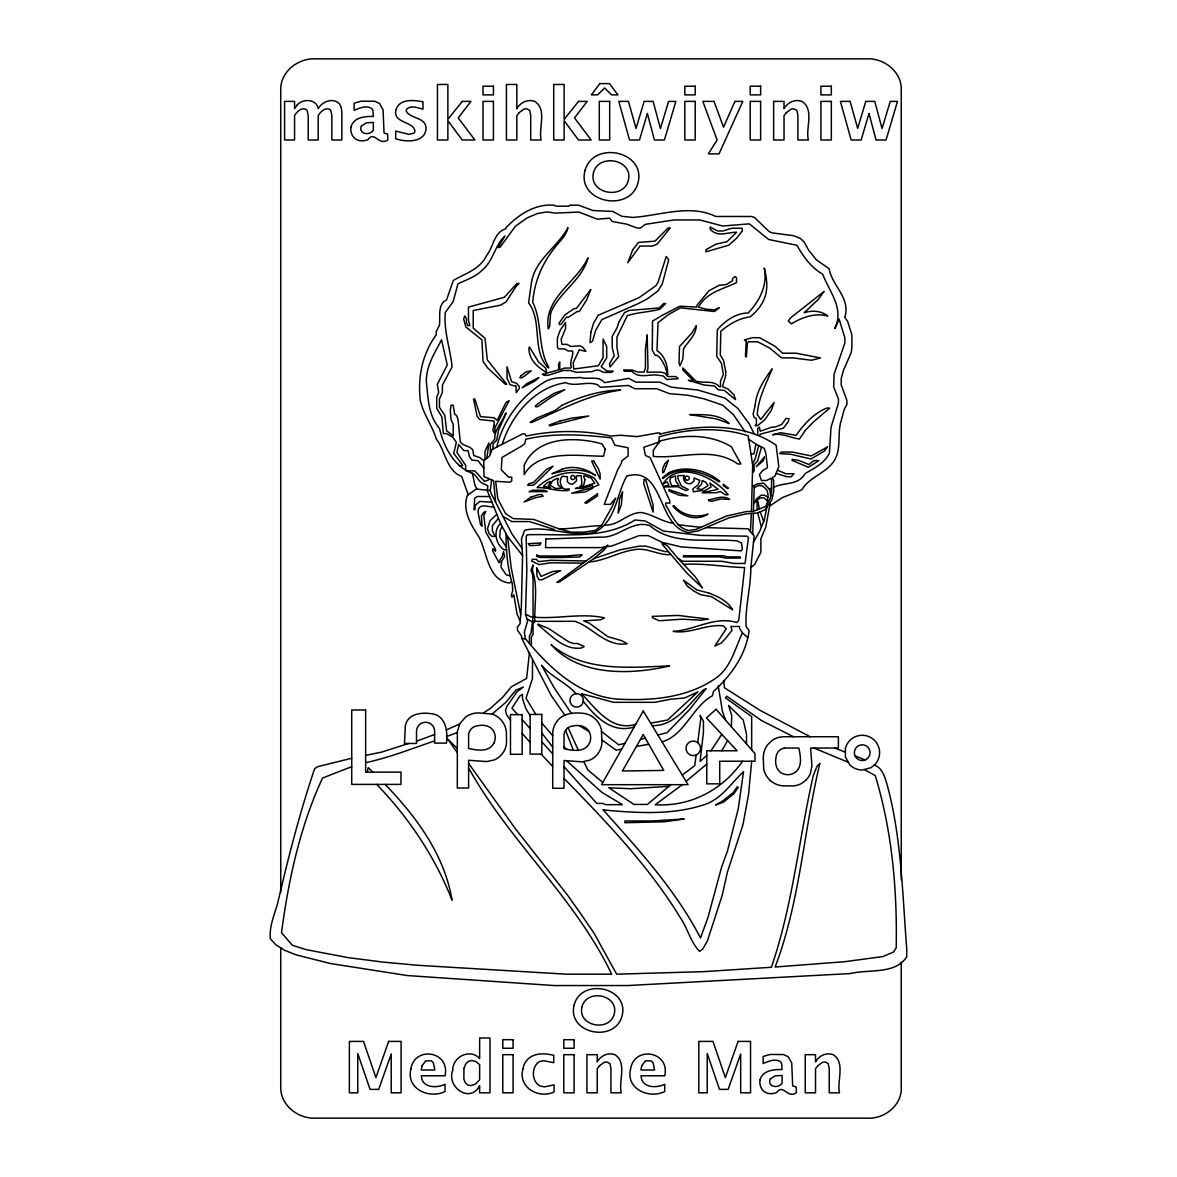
<?xml version="1.0" encoding="UTF-8"?>
<svg xmlns="http://www.w3.org/2000/svg" width="1177" height="1177" viewBox="0 0 1177 1177"><rect width="100%" height="100%" fill="white"/><g stroke="black" fill="none" stroke-linecap="round" stroke-linejoin="round"><path stroke-width="1.5" d="M763.299 758.194L763.696 769.14A21.613 21.613 0 0 0 768.507 778.688L770.391 780.601M753.471 511.289L754.28 485.63L756.576 484.1L763.711 483.114L769.905 489.941L770.685 496.105M752.721 534.255L753.398 513.54M495.62 502.241L493.56 480.672L483.968 476.611L483.747 460.59L489.47 456.132L492.163 449.393L522.676 433.886L524.751 433.886L526.207 436.064C553.808 430.149 582.968 429.943 610.554 436.02L620.588 435.255L637.081 436.608L657.472 432.989L659.841 432.989L659.65 434.21C697.505 424.485 742.731 422.205 776.114 445.127L778.806 466.666L774.878 476.244L772.127 477.656L773.672 480.348L773.672 491.751L771.832 499.842L765.035 509.788L757.355 512.951L746.012 513.863L728.857 517.909L698.093 530.959L688.898 532.534C657.178 528.105 664.534 465.062 626.782 476.082C616.351 494.369 616.101 521.058 595.253 531.975C571.522 538.301 548.217 524.942 524.677 530.238L521.44 538.963L522.573 555.515L521.337 607.347L520.028 623.781L517.453 627.032L517.453 630.136L521.558 636.021L521.558 638.096L551.307 695.71L564.798 715.16M750.44 531.518L751.338 513.849M751.456 511.509L752.677 465.092L748.175 435.814C719.338 426.515 688.104 428.678 659.252 436.785L658.767 442.846M770.376 501.976L765.786 527.09L760.872 538.831L760.872 552.307L754.722 564.254L750.808 567.667C750.926 587.323 745.07 606.685 746.056 626.458L749.116 630.651C745.85 655.148 731.197 675.333 713.439 691.458L712.438 695.725C692.635 706.391 684.705 735.301 662.033 741.863M506.11 533.902C505.889 550.498 507.567 567.873 512.275 583.645L512.745 590.486L511.362 595.209L511.892 597.21L513.76 594.723L517.071 614.129L520.028 620.75M529.444 652.661L526.634 678.423L511.215 686.927L502.844 697.167L490.515 708.274L483.585 712.85M488.587 478.362L488.426 480.025L484.556 481.452L474.772 470.888L466.475 470.888M750.808 567.667L754.148 535.947L748.16 528.782L705.95 527.62M767.272 503.491L768.037 494.678L767.169 490.618L765.212 488.205L761.96 485.63L757.826 485.63L754.236 487.734M522.088 548.394L511.98 533.946L491.53 494.325L490.265 490.515L491.633 479.686M696.137 754.943L694.754 765.668L682.248 775.069M697.711 742.672L700.83 718.367L700.065 715.351L703.434 721.104L703.434 732.506L700.065 761.357L706.774 755.516M766.86 507.125L764.344 519.793L759.68 531.342L753.486 542.126M748.175 438.918L755.899 444.17L753.986 453.689L750.808 454.234M731.329 726.665L731.77 715.601L728.548 705.391L743.246 720.015L746.512 734.168L746.512 743.967M758.768 445.597L754.987 459.31L752.456 463.841M761.504 446.98L757.605 460.987L754.074 464.783L754.074 471.006L752.677 472.536M496.782 447.054C502.859 420.822 520.131 397.473 542.818 383.099C554.323 374.977 567.417 378.935 579.981 377.434C587.661 379.936 598.961 375.183 604.551 382.672L628.606 378.361L635.963 382.172L659.826 382.172L671.214 387.159L698.005 390.058L724.826 398.017L737.802 408.36L749.455 424.25L754.06 433.533M502.196 444.303C511.421 415.393 534.329 387.351 565.696 382.702C575.656 386.968 586.896 380.995 597.342 384.614L600.491 387.307L628.341 385.453L635.021 388.734L656.795 388.734L669.36 393.618L687.898 395.237L704.081 398.826L722.722 405.212L733.565 414.863L745.203 431.871M759.798 435.328L760.298 434.122L783.367 428.178L788.31 421.513L789.076 418.497L785.971 418.497L781.763 424.411L776.055 426.751L770.92 427.428L760.165 431.238L759.474 427.148L757.738 428.281L757.738 434.504M683.675 564.401C704.258 563.047 724.296 567.034 744.658 567.579L738.803 620.132L736.831 622.545C715.042 615.645 694.754 630.225 673.2 631.387C690.237 634.256 706.097 623.913 723.311 625.826L726.238 628.768L714.836 646.099L721.383 642.951L725.62 638.39L732.05 630.254L730.888 626.473L739.597 626.473L739.597 628.547L742.481 632.858C735.257 647.997 731.447 665.549 717.882 676.672C688.928 698.108 651.602 701.021 616.777 699.079C578.393 695.475 549.394 667.83 525.898 639.288L521.558 638.096M727.607 740.598L721.751 750.779M721.781 734.345L711.04 750.779M502.196 526.531L500.254 530.194L499.754 537.05L506.404 547.04M601.476 525.575L612.187 506.64L615.762 498.018L610.451 504.374L604.228 504.374L617.851 469.446L621.485 463.164L621.485 461.104L628.062 456.029L628.062 447.731L614.88 445.215L611.452 437.888C583.012 434.666 553.72 432.68 525.648 439.286L524.942 443.376L521.749 446.024L502.005 457.426L501.284 469.829L508.611 477.156L511.73 477.156L511.73 480.819L510.141 482.173L495.664 481.334L497.797 498.783L505.492 513.481L513.172 518.616L533.858 519.44L559.104 528.914L571.125 532.136L583.983 532.136L595.268 530.415L601.476 525.575C587.249 526.016 573.331 528.767 559.104 528.914M459.059 465.577L462.458 465.739L462.458 464.93L453.719 453.366L456.382 442.287L452.762 437.226L446.495 433.563L443.346 433.563L441.919 417.055L436.726 408.228L436.726 397.193L438.683 392.397L437.329 384.32L447.275 364.988L441.537 339.785C434.666 353.277 425.603 366.562 426.412 382.569C428.222 398.532 428.266 415.496 439.492 428.472C443.67 446.495 453.925 466.769 472.418 473.301C477.479 475.714 478.45 482.761 484.483 484.13L487.822 485.836L487.322 490.735L500.549 523.412C492.78 530.768 495.679 543.877 503.8 549.718L506.581 549.718M556.78 721.56C563.165 712.644 575.229 712.144 585.101 713.586A21.613 21.613 0 0 1 594.665 718.397L596.562 720.295A20.892 20.892 0 0 1 601.373 729.696L601.933 742.672A19.921 19.921 0 0 1 595.827 756.075A20.509 20.509 0 0 1 589.5 760.239L582.056 761.843L564.018 760.504L564.018 788.281L552.719 788.281L552.719 734.801A20.289 20.289 0 0 1 556.78 721.56M742.569 761.225C722.384 790.002 690.619 806.878 655.177 804.744L682.322 784.676M498.489 518.307L492.427 525.604L492.427 530.783L495.046 536.403L491.942 536.403L488.985 533.49L487.484 528.517L490.088 520.72L496.856 514.275M686.059 781.337L706.774 764.094M511.171 581.894L509.42 583.012C487.705 580.673 487.175 551.939 478.759 536.668C470.903 524.707 461.928 510.171 467.416 495.326L476.185 489.073L490.265 490.515M670.861 784.676L647.438 804.435L633.962 804.435L608.789 787.766L630.519 788.737L668.889 786.339M593.767 558.648L604.125 550.012L607.862 545.054L556.868 582.438L559.487 581.982L593.767 558.648L620.235 549.777L639.597 546.099L645.82 546.099L664.725 551.572L668.433 551.572M770.185 505.639L782.499 497.533L801.714 489.956C808.996 477.376 824.812 473.698 833.316 462.075C841.511 450.57 837.494 436.52 840.393 423.617L844.365 409.096L846.925 404.579L846.925 400.445L841.202 384.864L841.202 378.641L843.335 370.623L851.236 352.585L851.927 347.436L851.927 334.989L847.572 321.203L844.571 316.966L845.189 316.142C850.103 297.398 832.139 285.79 829.094 268.709L816.382 259.852L808.628 250.112L804.097 241.947L800.316 238.416L793.578 235.724L772.068 232.855L769.214 231.634L754.486 217.48L751.544 216.48L715.748 216.48C689.781 203.768 659.664 215.729 632.711 217.436L621.897 216.333L612.761 211.404L593.105 210.551L578.51 205.151L570.227 205.151L568.432 206.196L555.985 206.196L554.132 205.254C535.241 203.444 518.571 214.67 505.992 227.632L505.992 228.662C493.531 232.56 493.693 246.787 486.557 255.586C479.878 269.518 465.356 273.344 453.351 280.42L446.554 299.9C437.211 304.034 440.522 317.187 439.433 325.235L436.196 331.737L436.196 334.842C422.278 353.939 417.482 377.508 420.38 400.827C423.573 414.554 432.312 425.677 436.211 438.903C445.303 450.408 446.48 470.991 461.664 476.42L468.196 494.649M492.177 714.056L505.904 702.301L515.732 690.252L523.382 687.015L516.762 692.032L506.787 706.568L505.448 710.481L506.478 714.498L510.48 720.177M457.338 732.506L446.451 736.625M658.429 442.214L643.804 447.289L645.393 455.44L650.101 457.603L669.86 501.005L669.86 503.079L665.741 503.079L665.741 505.154C672.023 514.599 676.245 528.282 688.986 530.503L696.151 529.37L726.459 516.026L746.689 511.509L752.912 511.509L765.447 506.566L770.229 498.548L771.568 491.412L771.568 479.995L770.729 478.362L766.565 480.496L761.387 480.496L759.43 474.581L762.961 470.256L767.478 467.71L765.844 453.292L764.241 448.363L755.899 444.17M459.707 723.943L446.348 729.917M752.677 485.63L754.28 485.63M434.622 734.492L416.526 741.201M769.199 488.955L771.568 488.058M773.672 487.263C784.853 481.893 797.8 485.866 805.406 473.375C814.469 468.078 824.915 463.047 829.417 452.91L831.05 427.207L838.318 403.505L838.539 399.356L833.669 386.792L834.052 374.36L844.851 343.081L844.851 337.887L839.127 319.07L834.876 328.457C844.424 308.109 829.476 292.087 822.694 274.197C811.159 267.591 803.435 256.821 796.961 245.302L768.655 239.49L749.352 223.851L722.693 226.013L699.8 219.952L674.083 219.952L645.408 224.321L640.406 228.029L637.169 228.029L626.458 224.101L612.202 221.482L609.715 218.157L597.313 219.187L578.966 212.066L555.147 213.111L546.937 211.904L537.727 213.434L527.193 217.833L515.394 226.249L500.107 247.185L498.077 247.597L504.918 236.018C494.708 245.36 493.413 261.044 482.187 270.121C475.567 276.948 466.313 279.788 457.956 283.775L453.13 301.68L445.259 312.508C443.641 331.017 450.261 348.745 452.13 366.797L442.405 385.114L442.405 392.368L439.448 399.003L439.448 407.301L444.832 415.363L446.613 430.826L453.204 435.784L453.204 424.382L451.056 419.659L450.32 410.332L451.056 405.197L453.13 405.197L454.719 414.275L456.485 415.363L458 419.218L460.281 441.89C463.355 446.583 470.138 445.421 472.889 450.379L473.698 455.499L479.598 457.485L483.747 460.59M434.622 740.922C411.656 748.66 389.366 757.62 365.635 762.667M351.717 766.698L322.542 778.026C300.032 826.46 288.483 879.955 281.509 932.714L292.323 945.263L306.152 949.648L347.921 957.607L383.923 962.183L417.997 965.302L566.019 974.173L611.643 974.173C575.774 898.993 511.318 843.188 470.403 771.067L468.608 768.537M408.654 743.481L381.186 752.221L365.635 755.384M625.002 743.246L618.719 744.82L601.668 731.638M640.509 739.362L645.305 738.156M657.869 735.007L667.006 732.727L689.428 709.687L706.156 688.633L703.331 689.957C688.751 704.229 674.848 726.43 652.146 725.606M351.717 758.223L317.51 766.742L314.627 768.684C299.664 812.998 288.012 858.533 277.389 904.407C273.961 915.529 269.283 926.785 270.283 938.672L275.845 944.837L284.643 950.31L296.221 954.885L330.399 963.522L407.242 975.542L554.161 985.546L627.782 985.546L850.412 973.556C868.317 969.039 895.771 974.733 906.717 956.71L906.717 948.412C902.362 893.902 901.597 838.142 887.208 785.03C884.972 777.408 882.618 768.243 874.452 764.991M621.647 749.16L616.159 750.146L601.888 739.921M636.433 746.483L648.792 744.247M604.89 525.089C618.749 525.825 628.032 512.127 641.671 512.554C652.749 514.599 661.871 521.543 673.053 523.309M635.668 724.385C611.172 731.535 596.209 708.878 581.482 693.68L613.629 702.316L655.103 702.316L670.331 699.256L684.749 697.932L697.917 691.841L667.536 720.059L650.646 723.134M634.182 727.033C611.996 733.698 595.709 717.352 583.277 701.183M491.883 502.182L479.73 501.461L475.037 505.536L475.037 509.685L474.007 509.685L474.699 498.327L477.215 496.503L489.661 496.503M602.815 782.425L587.912 770.052L583.851 761.681M493.987 507.184L483.762 505.801L480.702 506.36L478.598 508.641L477.965 511.686L480.569 524.854L482.07 526.281L481.452 515.644L483.865 512.289L485.807 511.554L483.806 515.673L485.807 532.136L495.546 549.203L495.546 551.263L492.869 548.629L492.619 550.689L498.93 562.503L499.887 562.503L499.887 560.017L502.255 556.618L503.535 551.586L504.639 556.618L501.785 560.943L500.961 567.108L506.228 574.803L510.259 575.788M671.008 554.588C658.532 555.632 647.409 547.379 634.859 549.6C619.102 551.733 604.713 560.899 589.03 561.988M784.471 748.042L798.815 748.042C800.713 756.502 802.92 768.507 793.504 773.348A12.476 12.476 0 0 1 783.808 774.039C776.526 771.832 774.628 763.785 776.055 757.105A10.049 10.049 0 0 1 784.471 747.998M700.845 527.311L678.099 524.795M776.217 473.434L787.075 476.803L791.224 476.803L794.019 473.728L785.795 473.728L777.673 470.226M585.955 560.988L550.924 560.311L538.551 561.591L536.403 559.34L532.269 559.34L531.651 560.988L539.037 564.651L550.292 562.797L582.674 563.165M844.924 751.971L834.831 748.042M855.091 755.825L864.963 759.959M847.675 762.019L813.954 748.042M554.485 529.562L529.547 521.573L511.877 521.573L502.947 516.438M864.609 769.729L875.247 775.599C892.166 831.227 897.257 889.827 896.212 947.794L893.372 952.134L882.868 956.563L844.836 961.683L775.143 967.023C800.051 901.567 803.7 830.888 819.883 763.387L816.956 766.33L813.189 775.996C798.8 839.613 792.695 905.393 771.376 967.273L703.522 971.658L616.66 974.173L594.105 933.346L581.261 914.485L567.446 895.05L515.585 828.991L468.608 763.417M810.129 736.743L760.313 710.481L724.399 687.765L723.811 680.527M678.202 558.589L695.239 576.73L702.551 588.059L686.794 573.008L662.504 544.671L662.077 542.862L667.506 545.907L678.202 558.589L682.645 561.267L721.766 561.267L734.007 563.445L745.07 563.445L748.454 537.815L747.16 536.197L700.521 535.403L663.445 531.062L645.32 520.999L635.05 519.984C603.301 540.169 563.033 533.578 527.384 534.755L526.193 536.462L526.81 570.654L525.501 614.188L531.107 616.88C555.529 619.749 580.423 612.584 604.419 617.793L600.77 619.764L583.645 620.882L589.383 623.266L607.847 636.669L621.794 640.685L627.223 643.731C605.875 647.129 593.252 627.635 575.067 621.309L531.342 621.368L526.884 618.778M793.519 736.743L761.534 720.574L726.709 696.181L725.503 697.873L751.662 716.572L751.662 749.823M768.007 497.268L764.359 495.179L761.239 495.179L756.399 498.989L754.575 502.711L760.033 497.93L764.182 497.93L767.551 501.093M579.393 725.665L588.927 731.52M566.843 760.916L601.933 792.401L622.398 804.671L605.802 804.671L602.948 803.42L596.754 803.42L564.018 766.654M742.481 632.858L747.895 637.802M483.747 468.078L478.068 460.766L471.889 460.06L469.491 456.661L468.063 450.614L463.915 450.614L458.574 444.376L456.956 452.512L465.695 465.371L465.695 470.565M564.018 746.836L566.402 749.175M457.309 748.484L447.584 738.935L457.309 752.618M372.756 772.127L368.239 767.625L367.239 772.127M385.07 784.397C416.217 816.411 444.641 855.076 452.042 900.199C435.122 857.047 408.86 817.691 376.699 784.397M576.097 693.753C566.137 682.483 551.322 677.025 541.567 665.196L554.176 687.854L571.36 713.321M530.121 742.452L522.147 733.403M541.111 754.104L552.719 766.418M564.018 778.409C606.258 821.693 648.365 865.492 680.115 917.354C687.677 928.167 690.281 941.791 699.609 951.399L702.875 948.839L707.48 940.717L722.192 895.344L727.415 872.069L742.952 824.783L748.587 794.195L751.662 761.225M552.719 735.699L541.788 723.016M517.674 714.63L511.921 708.171L519.866 696.019L522.47 694.312L522.47 698.461L525.736 708.304L530.121 715.675M522.147 719.633L530.121 728.607M541.788 741.701L552.719 753.971M522.573 555.515L507.537 536.565L500.549 523.412M520.646 614.409L511.142 567.461L507.537 536.565M541.788 732.991L552.719 747.101M535.873 714.439L526.031 698.299L532.475 678.585L532.475 659.929M477.053 489.073L474.993 485.483L472.418 473.301M568.138 727.783L578.363 750.382M573.243 750.029L565.607 730.343M763.667 521.47L760.254 511.76M759.371 508.964L758.12 502.02L757.061 501.034L757.149 509.832M761.401 527.09L757.679 512.819M525.501 614.188L527.605 621.132L524.339 632.049L525.325 638.92M718.235 686.014L722.487 711.57L725.547 720.089M492.898 449.025L493.104 443.906L496.723 440.183L498.562 429.988L506.316 413.068L505.389 413.539C502.461 422.425 494.193 429.237 494.84 438.977L490.368 444.553L490.368 453.881M901.244 879.631L901.244 89.879C901.876 71.826 884.03 57.953 866.816 58.85L315.171 58.85C297.987 58.07 280.244 71.871 280.729 89.879L280.729 892.446M901.244 962.242L901.244 1087.121C902.303 1105.321 884.118 1119.415 866.816 1118.15L315.171 1118.15C298.002 1118.871 280.303 1105.115 280.729 1087.121L280.729 947.544M531.401 645.32L531.401 637.022L533.063 634.388L533.063 624.031L534.741 621.368C534.373 604.581 538.066 586.426 532.416 570.595L533.049 564.945L530.959 570.595L532.372 573.361L533.063 579.555L533.063 616.88L531.004 633.226L529.459 635.933L529.459 643.186M486.851 458.177L488.941 442.89L484.968 451.35L484.968 459.633M763.314 758.194A21.23 21.23 0 0 1 767.625 744.806L771.656 740.804A20.289 20.289 0 0 1 784.912 736.743L838.392 736.743L838.392 748.042L810.615 748.042L811.939 766.08L810.35 773.524A20.509 20.509 0 0 1 806.186 779.865M770.405 780.586A20.848 20.848 0 0 0 782.44 785.809L792.783 785.956A19.921 19.921 0 0 0 806.186 779.851M725.694 371.549L725.665 375.698L722.413 386.63L728.122 389.087L733.977 394.839L735.537 399.606L724.311 390.411L718.117 389.719L714.513 385.997L704.184 385.026L688.31 380.303L693.474 380.789L682.851 369.99L682.851 367.989L695.99 381.157C703.772 383.643 713.453 379.715 719.456 386.792L720.486 386.792L720.486 381.157L723.34 374.477L721.398 363.237L716.719 356.381L717.337 329.722C724.9 320.938 736.14 312.935 748.101 313.023C759.709 300.812 767.801 285.378 764.241 268.032C769.449 287.762 767.507 302.71 750.102 316.922C739.259 318.055 729.063 324.293 720.81 331.193L720.28 355.042L723.531 360.339L725.694 371.549M457.353 731.726L457.309 788.031L468.608 788.031L468.608 760.254L486.645 761.578L494.09 759.989A20.509 20.509 0 0 0 500.416 755.825A19.921 19.921 0 0 0 506.537 742.422L506.375 732.079A20.848 20.848 0 0 0 501.152 720.03L499.254 718.147A21.554 21.554 0 0 0 492.295 714.086L478.759 712.938A21.23 21.23 0 0 0 465.371 717.264L459.824 723.678L457.353 731.726M545.848 539.022L545.569 547.614L600.55 547.614L611.834 545.981L638.964 535.638L648.292 535.638L662.254 542.376L681.395 546.952L741.289 550.88L742.334 549.1L741.481 542.994L736.934 540.876C708.201 538.036 673.671 546.054 650.028 525.781C632.27 519.278 618.381 538.419 600.77 537.095L545.848 539.022M669.169 489.779L669.125 491.044L679.673 495.385L687.868 495.855L669.169 489.779M652.485 330.428L652.235 350.128L655.295 355.38L657.369 355.38C663.225 360.383 665.917 367.886 667.609 375.11C668.05 366.032 664.902 355.778 656.987 350.54L658.017 322.601L668.727 314.421L680.497 307.844L714.498 311.508L719.353 307.609L714.674 309.845L706.406 309.242L698.388 307.123C707.465 291.572 722.443 289.689 736.537 282.568L736.537 277.669L734.786 276.551L732.521 278.684L732.521 280.759L726.341 284.554L719.118 285.349L709.025 290.66L697.137 305.049L696.622 307.065L679.806 306.226L662.327 315.304L652.485 321.1L652.485 330.428M746.233 340.83L745.424 356.366L746.38 356.984L747.351 343.552L748.44 341.771L757.62 341.771L769.581 347.98L781.572 357.882L792.989 357.882L811.497 360.265L820.546 357.955L796.152 353.218L782.676 353.218L774.981 346.259L759.606 337.696L752.353 337.696L744.364 339.932L746.233 340.83M684.028 475.552C681.998 480.29 686.309 484.895 691.12 483.497L693.989 481.128L693.989 478.024L699.756 480.363L697.99 485.159L692.929 488.764L693.327 491.824L701.948 490.5L703.89 491.236L711.04 487.028L709.878 483.1L718.132 489.294L702.08 492.795L716.528 492.722L720.236 491.456L725.503 494.767L728.136 494.767C714.851 477.009 677.378 459.442 662.901 484.262L667.241 481.761L668.933 485.542L664.814 485.983L664.417 486.94L677.893 486.734L686.044 490.647L688.339 489.441L681.351 486.042L677.967 478.495L677.967 475.552L684.028 475.552M452.718 1070.246C446.201 1087.077 470.27 1104.085 479.642 1085.635L479.642 1092.83L489.97 1092.83L489.97 1037.967L479.642 1037.967L479.642 1058.535C470.167 1048.03 452.557 1056.725 452.718 1070.246M710.334 227.235L710.202 229.162C717.573 237.739 727.474 232.104 736.596 232.252L726.989 241.712L715.851 244.183L705.891 249.73L705.891 251.804L728.725 245.213L736.508 238.357L742.216 230.972L742.216 228.25L731.844 228.25L722.913 230.972L717.735 230.972L710.334 227.235M536.712 555.132L536.609 556.5L540.64 557.501L560.34 557.501L580.026 556.956L582.144 554.676L565.607 556.03L539.684 556.03L536.712 555.132M410.832 1069.26C406.05 1088.916 429.237 1099.347 445.009 1091.535L445.009 1084.311C436.564 1088.387 421.734 1088.034 421.351 1075.793L445.009 1075.793C450.57 1051.061 414.26 1045.411 410.832 1069.26M515.967 386.188L516.217 392.662L519.248 388.469L519.248 386.394L516.512 383.275L511.583 381.672L507.037 366.797L507.037 378.2L510.082 384.791L515.967 386.188M536.653 567.844L536.992 576.068L538.978 579.717L542.082 579.717L560.693 570.565L552.454 571.551L541.037 576.45L536.653 567.844M630.534 1069.26C625.767 1088.916 648.954 1099.347 664.725 1091.535L664.725 1084.311C656.28 1088.387 641.45 1088.034 641.068 1075.793L664.725 1075.793C670.287 1051.061 633.976 1045.411 630.534 1069.26M522.823 1069.29C518.086 1087.474 538.595 1099.2 554.073 1091.991L554.073 1084.87L544.554 1086.886L539.978 1085.974C531.386 1081.266 531.136 1066.656 539.478 1061.566L543.642 1060.683L553.749 1062.743L553.749 1055.298C546.275 1053.503 537.86 1052.782 530.93 1056.784A16.861 16.861 0 0 0 523.853 1065.391L522.823 1069.29M590.854 332.341L590.015 342.684L592.517 341.271L595.65 330.31L601.918 319.629L637.978 303.725L647.173 298.943L658.002 290.925L662.313 283.863L668.698 259.823L666.241 256.483L658.09 282.156L655.913 285.687L639.067 297.678L598.122 315.289L593.502 323.395L590.854 332.341M683.528 555.765L683.425 556.898L719.721 556.898L725.826 558.075L740.348 558.075L740.348 556.898L726.871 556.898L723.973 555.765L683.528 555.765M792.298 459.442L792.209 460.457L808.422 467.298L818.824 460.575L813.822 460.575L809.026 464.547L798.462 460.295L792.298 459.442M593.414 173.034C588.662 194.014 623.736 200.267 628.43 180.096C633.182 159.13 598.107 152.878 593.414 173.034M584.895 479.819L583.821 484.836L580.967 487.661L594.753 483.232L591.222 478.127L584.469 475.611L583.571 476.141L584.895 479.819M396.163 109.476C391.823 123.762 415.231 121.054 414.937 131.912L413.745 133.266L408.934 134.355L395.722 131.118L395.722 138.754C405.785 142.196 424.971 143.006 426.059 128.631C426.236 117.009 410.214 119.039 406.168 111.021L406.565 109.255C410.832 104.841 417.982 107.946 422.999 109.181L422.999 101.869C414.127 99.957 399.444 98.544 396.163 109.476M463.959 1068.392L463.856 1079.044L465.268 1082.708L467.607 1084.9L470.888 1085.635L475.376 1084.164L479.642 1079.765L479.642 1064.641L475.802 1061.522L471.697 1060.477L468.284 1061.389L465.651 1064.126L463.959 1068.392M351.114 126.733C349.922 132.059 352.364 137.989 357.587 140.092A13.889 13.889 0 0 0 367.945 139.607C374.639 130.323 378.553 146.419 387.851 139.872L387.601 134.046L384.04 133.045L383.069 109.741L379.524 103.517L374.786 101.251L361.192 101.178L354.159 103.179L354.159 110.344C359.397 108.019 366.194 105.106 371.608 108.402L372.903 110.285L373.33 116.435C365.208 116.243 353.571 117.244 351.114 126.733M619.632 498.695L618.102 513.143L621.309 504.962L622.589 491.603L619.632 498.695M743.511 771.744L738.273 808.687L727.504 850.883L721.501 867.464L707.965 917.501L700.506 937.951C675.701 890.018 638.64 849.706 602.948 809.585L605.817 810.188C637.787 813.013 671.464 815.043 702.419 805.259C720.913 800.242 730.284 783.853 743.511 771.744M760.136 1079.736C758.959 1084.988 761.372 1090.858 766.536 1092.933A13.712 13.712 0 0 0 776.761 1092.447C783.382 1083.267 787.251 1099.171 796.432 1092.712L796.196 1086.945L792.68 1085.974L791.724 1062.934L788.207 1056.784L783.529 1054.548L770.096 1054.46L763.152 1056.446L763.152 1063.537C768.331 1061.242 775.025 1058.344 780.395 1061.61L781.66 1063.478L782.087 1069.54C774.069 1069.363 762.549 1070.349 760.136 1079.736M647.159 335.077L645.437 349.481L645.437 368.151L644.025 372.05L637.816 372.05L631.946 369.99L623.663 369.99L624.472 371.255L631.725 371.255C638.567 378.435 647.733 374.536 656.133 374.963L663.166 375.934L666.888 379.538L678.202 378.7L675.922 376.581L667.624 376.581L665.123 373.271L661.136 372.153L646.923 372.153L647.997 368.151L647.159 335.077M689.884 414.584L716.484 418.924L729.137 423.543C719.073 413.392 703.066 414.819 689.884 414.584M531.504 282.259L528.591 302.798C543.024 322.454 531.033 349.922 548.291 367.974L548.747 367.342C537.359 347.421 542.744 322.778 532.725 302.224C534.343 282.083 541.92 263.898 554.367 248.229C559.119 241.726 566.269 235.9 567.917 227.705C557.515 247.185 535.344 259.323 531.504 282.259M845.424 748.16L845.424 757.149L849.926 764.947A17.39 17.39 0 0 0 862.211 770.038L870.906 767.713L874.511 764.947A17.39 17.39 0 0 0 870.906 737.596A17.39 17.39 0 0 0 845.424 748.16M708.598 499.813L708.495 500.593L711.526 501.328L720.53 499.033L729.549 499.357C722.604 494.693 715.542 498.989 708.598 499.813M683.528 348.804L682.807 359.117L679.909 365.782L679.026 363.105L679.512 346.568L692.047 332.782L696.269 325.632C696.181 334.783 688.133 341.521 683.528 348.804M644.26 479.451L643.657 483.556L653.103 512.069L653.103 504.962L645.673 479.73L644.26 479.451M585.072 170.356C576.377 202.12 629.533 213.478 637.919 183.112C646.614 151.347 593.458 139.975 585.072 170.356M574.244 1004.643C566.402 1033.347 614.409 1043.602 621.986 1016.178C629.842 987.474 581.821 977.219 574.244 1004.643M582.085 1006.541C576.804 1025.814 609.068 1032.715 614.144 1014.28C619.426 995.006 587.176 988.121 582.085 1006.541M550.615 312.95L549.674 326.353L548.291 328.883C543.465 298.061 576.48 282.715 588.014 257.837C582.232 280.17 558.913 292.558 550.615 312.95M723.443 484.409L723.222 485.645L727.518 488.573L728.445 488.117L723.443 484.409M405.344 726.003L404.447 743.481L416.526 743.481L416.526 730.608A9.078 9.078 0 0 1 421.248 723.34L423.337 722.516A9.078 9.078 0 0 1 434.622 730.608L434.622 743.114L446.451 743.114C448.099 732.065 445.715 715.278 431.959 713.806C421.778 712.159 407.522 713.409 405.344 726.003M422.043 1065.729L421.204 1069.996L434.901 1069.996L433.327 1062.669L431.356 1060.845L425.75 1060.845L422.043 1065.729M641.759 1065.729L640.921 1069.996L654.618 1069.996L653.044 1062.669L651.072 1060.845L645.467 1060.845L641.759 1065.729M583.336 700.889L582.983 702.61A6.709 6.709 0 0 1 571.551 704.773A6.709 6.709 0 0 1 575.391 693.797L577.142 693.694A6.709 6.709 0 0 1 583.336 700.889M361.413 125.968C357.896 133.913 369.504 136.223 373.33 130.25L373.33 122.408L366.444 122.805L361.413 125.968M770.302 1078.971C766.83 1086.812 778.306 1089.108 782.087 1083.193L782.087 1075.454L775.29 1075.837L770.302 1078.971M755.251 404.932L753.148 414.024L753.913 417.041L756.428 418.865L756.428 424.044L755.104 425.647L757.694 425.633L764.859 419.645L771.332 410.258L774.142 402.446L760.725 419.527L757.267 414.554C758.297 398.017 766.198 383.952 772.127 368.842C764.344 379.435 756.252 391.544 755.251 404.932M605.228 449.143L603.536 456.19C579.025 456.308 538.948 448.761 524.221 474.581L524.177 465.239C536.844 436.167 575.891 436.49 601.903 443.876L605.228 449.143M579.29 349.849L573.14 362.869L573.832 369.019L598.299 365.709L603.036 357.676L603.036 339.005L606.685 346.465L606.685 357.867L601.212 366.68L606.949 371.123L613.143 371.123L611.51 372.403L603.669 372.403L599.005 370.137L595.886 370.137L592.031 371.667L576.274 372.359L570.345 370.475L563.548 370.475L547.805 375.36L544.009 375.36L542.376 374.065L545.642 374.065L545.642 371.991C537.05 366.768 528.723 359.235 528.929 347.862L529.459 346.98L538.595 362.06L545.642 368.166L546.849 373.109L558.648 369.916L558.648 363.693L559.766 361.942L559.766 369.916L564.622 368.063L570.845 368.063L571.345 367.165C569.094 361.486 573.626 356.646 572.625 350.996L568.256 350.996L564.68 348.892L558.457 348.892L557.383 347.127L557.383 337.99L560.208 330.193L565.519 322.513L565.519 328.736L561.164 339.27L561.959 344.39L567.137 344.39L570.727 346.479L579.996 345.817L582.777 347.23L585.866 351.379L579.29 349.849M569.08 489.117L568.785 490.265C557.986 492.148 547.732 487.101 537.006 487.646C551.807 473.64 575.833 467.004 594.135 478.068L598.931 484.836L593.193 487.234L592.134 485.454L582.571 488.44L575.318 488.44L578.893 487.661L581.085 485.439L581.879 483.512L581.188 475.714L576.318 475.846L576.524 480.849L572.758 484.174L569.712 483.806L567.402 481.731L567.402 476.759L562.238 476.302C559.001 480.26 560.002 486.16 564.18 489.117L569.08 489.117M538.154 624.266L537.992 624.928C550.674 634.668 563.665 650.557 581.394 647.997L584.175 646.614L577.613 643.51L573.464 643.51L568.579 641.774L548.703 628.577L538.154 624.266M494.105 425.206L492.81 430.223L494.531 433.268L495.237 427.177L509.185 400.563L505.889 402.563L497.224 420.263L493.913 417.761L480.496 416.599L474.758 398.871L473.537 399.032L477.112 416.246L479.672 419.498L494.105 421.057L494.105 425.206M702.404 480.569L701.404 484.468L697.064 488.764L701.948 489.47L708.083 485.571L705.67 482.187L702.404 480.569M618.69 322.351L617.263 327.338L612.202 336.387L612.202 347.789L614.247 355.734L609.48 363.737L610.039 366.944L618.661 356.66L616.939 347.495L616.939 337.122L627.297 315.642C637.846 312.288 648.895 312.082 659.694 309.316L665.652 303.592L663.578 303.592L659.164 307.991L629.239 310.419L624.531 312.596L618.69 322.351M647.379 113.507L639.508 139.989L629.518 139.989L618.793 101.384L628.459 101.384L636.051 128.411L644.143 101.384L653.147 101.384L660.415 128.558L668.61 101.384L675.863 101.384L664.402 139.989L654.412 139.989L647.379 113.507M869.009 113.507L861.137 139.989L851.148 139.989L840.422 101.384L850.103 101.384L857.695 128.411L865.772 101.384L874.776 101.384L882.059 128.558L890.253 101.384L897.492 101.384L886.031 139.989L876.041 139.989L869.009 113.507M670.64 477.612L669.757 480.599L671.743 485.777L679.011 485.777L675.554 480.599L675.554 475.949L670.64 477.612M764.359 457.132L763.064 461.075L756.325 466.563L764.359 457.132M540.729 542.994L540.052 544.951L534.902 545.525L529.724 545.525L528.296 543.627L540.729 542.994M388.66 1041.41L375.904 1077.573L363.531 1041.41L349.363 1041.41L349.363 1092.83L357.764 1092.83L357.764 1053.489L370.064 1089.387L378.685 1089.387L391.22 1054.018L391.22 1092.83L401.092 1092.83L401.092 1041.41L388.66 1041.41M738.097 1041.41L725.356 1077.573L712.982 1041.41L698.8 1041.41L698.8 1092.83L707.215 1092.83L707.215 1053.489L719.515 1089.387L728.136 1089.387L740.671 1054.018L740.671 1092.83L750.543 1092.83L750.543 1041.41L738.097 1041.41M516.1 286.379L505.992 301.93L500.652 305.123L473.213 310.522L473.213 328.162L484.998 338.27L487.337 359.897L506.787 384.305L505.36 384.305L487.852 368.151L483.041 361.398L481.937 339.888L465.812 326.912L463.664 318.952L464.768 316.039L466.46 318.658L466.46 322.807L467.857 325.588L469.932 325.588L468.475 320.615L468.475 307.123L504.403 297.266L516.938 283.436L519.013 283.436L516.1 286.379M632.726 249.774L627.753 262.795L639.994 246.052L652.441 246.052L657.222 244.066L670.243 227.911L668.168 227.911L655.015 241.153L638.464 242.403L632.726 249.774M590.707 289.571L586.529 300.194L579.246 311.537L577.171 311.537L568.491 317.201L566.417 317.201L561.488 323.881L559.546 324.602L558.898 323.44L564.813 314.921L574.229 308.551L576.303 308.551L590.707 289.571M666.285 465.768L663.622 472.521L662.666 472.713L662.666 468.564L664.755 463.812L668.418 460.148L666.285 465.768M734.919 101.384L723.561 127.19L713.998 101.384L702.816 101.384L717.131 139.989L708.377 153.878L719 153.878L742.834 101.384L734.919 101.384M558.516 478.715L557.515 480.54L557.986 484.674L561.576 488.411L555.264 488.411L550.027 485.056L552.704 480.613L557.324 478.259L558.516 478.715M643.26 710.996L601.55 784.676L688.089 784.676L643.26 710.996M643.26 734.566L622.398 770.979L663.754 770.42L643.26 734.566M565.622 730.299L565.048 731.255A9.799 9.799 0 0 0 564.018 734.374L564.018 748.704C572.478 750.602 584.483 752.809 589.309 743.393A12.476 12.476 0 0 0 590.015 733.712C587.809 726.415 579.746 724.517 573.081 725.959A10.269 10.269 0 0 0 568.859 727.312L567.917 727.916A10.019 10.019 0 0 0 565.622 730.299M550.527 482.129L548.32 485.66L550.615 487.749L543.509 486.292L547.305 482.747L550.115 481.408L550.527 482.129M521.249 375.595L519.793 377.788L522.191 377.788L531.268 370.887L526.163 371.8L521.249 375.595M737.876 787.781L733.845 793.798L723.296 802.214L715.498 805.024L722.737 800.963L733.271 792.562L737.435 786.619L737.876 787.781M805.303 430.429L799.477 439.006C790.635 437.888 782.131 432.842 772.686 434.754L780.792 432.724L796.108 435.343C803.935 424.132 813.763 413.421 826.607 408.11L829.726 408.11L813.189 422.175L805.303 430.429M493.899 743.143C489.073 752.559 477.068 750.337 468.608 748.454L468.608 734.11A10.049 10.049 0 0 1 477.671 725.738C484.335 724.193 492.413 726.194 494.605 733.448A12.476 12.476 0 0 1 493.899 743.143M297.104 105.091L294.574 108.652L294.574 101.384L284.584 101.384L284.584 139.989L294.574 139.989L294.574 115.478C296.913 111.918 300.871 107.475 305.623 109.123L307.065 110.417L308.212 115.581L308.212 139.989L318.202 139.989L318.202 115.478C320.556 111.903 324.543 107.519 329.31 109.152L330.737 110.447L331.87 115.581L331.87 139.989L341.86 139.989L341.86 112.168L341.198 107.063L339.211 103.414C332.547 97.5 322.174 101.502 318.202 108.652C316.569 98.839 302.621 98.338 297.104 105.091M823.885 291.587L818.486 299.193L804.2 312.744C811.983 310.11 821.222 310.743 827.814 316.01C815.043 312.596 802.214 317.275 791.341 323.866L788.266 321.071L790.576 317.893L823.885 291.587M660.106 441.037L653.309 450.202L653.309 456.411C681.306 459.059 712.571 445.98 737.832 464.003L740.936 464.003L731.388 446.774C710.172 433.798 683.366 434.401 660.106 441.037M599.843 83.596L591.369 94.881L597.666 94.881L604.595 87.951L611.628 94.881L617.91 94.881L609.451 83.596L599.843 83.596M519.145 112.624L516.835 115.684L516.835 139.989L506.434 139.989L506.434 84.464L516.835 84.464L516.835 108.652C520.308 102.531 527.752 98.839 534.608 101.325C547.437 109.27 538.301 128.043 541.126 139.989L530.724 139.989L530.724 115.272L529.635 110.344L526.369 108.696L523.912 109.137L519.145 112.624M786.339 112.624L784.029 115.684L784.029 139.989L773.627 139.989L773.627 101.384L784.029 101.384L784.029 108.652C787.501 102.531 794.946 98.839 801.802 101.325C814.631 109.27 805.495 128.043 808.334 139.989L797.918 139.989L797.918 115.272L796.829 110.344L793.563 108.696L791.106 109.137L786.339 112.624M599.505 1065.788L597.225 1068.819L597.225 1092.83L586.94 1092.83L586.94 1054.68L597.225 1054.68L597.225 1061.86C600.638 1055.813 607.994 1052.164 614.777 1054.621C627.459 1062.478 618.425 1081.03 621.221 1092.83L610.937 1092.83L610.937 1068.392L609.863 1063.522L606.626 1061.904L604.213 1062.331L599.505 1065.788M817.794 1065.788L815.514 1068.819L815.514 1092.83L805.23 1092.83L805.23 1054.68L815.514 1054.68L815.514 1061.86C818.927 1055.813 826.298 1052.164 833.066 1054.621C845.748 1062.478 836.715 1081.03 839.51 1092.83L829.226 1092.83L829.226 1068.392L828.152 1063.522L824.93 1061.904L822.502 1062.331L817.794 1065.788M462.281 101.384L447.863 119.377L447.863 84.464L437.447 84.464L437.447 139.989L447.863 139.989L447.863 120.687L462.237 139.989L474.89 139.989L458.236 117.906L470.918 101.384L462.281 101.384M578.54 101.384L564.121 119.377L564.121 84.464L553.72 84.464L553.72 139.989L564.121 139.989L564.121 120.687L578.51 139.989L591.163 139.989L574.494 117.906L587.191 101.384L578.54 101.384M827.49 447.01L824.312 451.115L810.938 459.001L790.841 454.293L779.66 453.601L781.072 452.086L792.474 452.086L811.159 455.94L827.49 447.01M528.973 483.718L527.664 485.321L532.857 485.321L534.667 484.321L553.131 466.18L546.584 469.314L533.446 482.526L528.973 483.718M716.028 709.245L706.48 717.955L737.111 750.779L706.774 750.779L706.774 783.853L719.721 783.853L719.721 761.225L754.987 761.225L754.987 753.618L716.028 709.245M526.825 383.599L522.191 387.748L534.932 381.024L538.831 377.626L526.825 383.599M668.801 472.742L662.327 477.921L663.298 478.392C678.835 464.106 703.625 471.521 718.941 481.893L719.853 481.408C707.097 470.079 684.573 465.033 668.801 472.742M541.302 401.313L535.491 405.653L535.491 406.698L537.565 406.698L551.204 397.252L564.783 389.675L554.529 393.147L541.302 401.313M562.047 405.285L554.529 410.802L537.109 417.923L530.106 422.366L531.607 422.469C560.679 409.905 588.574 394.398 620.662 390.117C600.461 390.22 580.187 396.59 562.047 405.285M530.812 497.194L524.059 502.02L535.035 497.797L543.171 496.15L541.788 494.605L538.669 494.605L530.812 497.194M597.533 493.781L584.792 502.697L586.367 503.388L597.533 495.855L597.533 493.781M673.803 505.639L672.891 506.11C681.233 516.365 696.048 521.661 707.965 514.128C695.651 518.086 682.704 515.658 673.803 505.639M592.575 488.337L585.116 491.971L571.742 493.222L591.81 487.631L592.575 488.337M562.282 469.079L551.91 473.801C566.108 469.77 582.056 467.166 595.547 475.523C586.146 468.387 573.699 465.327 562.282 469.079M696.902 754.634L695.151 755.354A7.253 7.253 0 0 1 686.073 747.395A7.253 7.253 0 0 1 696.902 742.054L698.402 743.202A7.253 7.253 0 0 1 696.902 754.634M866.154 759.459L864.256 760.254A7.871 7.871 0 0 1 855.399 756.59L854.62 754.692A7.871 7.871 0 0 1 859.534 745.262A7.871 7.871 0 0 1 869.347 749.337A7.871 7.871 0 0 1 866.154 759.459M532.916 490.265L529.15 491.662L547.128 491.603L544.318 490.265L532.916 490.265M560.031 421.072L549.306 424.956L549.6 425.927L588.721 415.996L572.096 418.056L560.031 421.072M669.419 665.961C630.857 674.936 579.658 676.554 551.071 644.584C584.042 672.435 629.357 667.344 669.419 665.961M707.951 619.058L700.786 620.205L682.174 619.176L659.429 620.75L652.72 617.954L652.22 616.38L678.099 615.424L707.951 619.058M683.94 819.001L664.431 821.767L624.899 822.738L624.899 820.972L651.852 820.972L683.94 819.001M493.428 86.201L483.011 86.201L483.011 94.881L493.428 94.881L493.428 86.201M695.224 86.201L684.823 86.201L684.823 94.881L695.224 94.881L695.224 86.201M760.622 86.201L750.22 86.201L750.22 94.881L760.622 94.881L760.622 86.201M831.33 86.201L820.913 86.201L820.913 94.881L831.33 94.881L831.33 86.201M493.428 101.384L483.011 101.384L483.011 139.989L493.428 139.989L493.428 101.384M609.686 101.384L599.284 101.384L599.284 139.989L609.686 139.989L609.686 101.384M695.224 101.384L684.823 101.384L684.823 139.989L695.224 139.989L695.224 101.384M760.622 101.384L750.22 101.384L750.22 139.989L760.622 139.989L760.622 101.384M831.33 101.384L820.913 101.384L820.913 139.989L831.33 139.989L831.33 101.384M593.694 461.075L591.619 461.075L600.123 479.171L600.123 473.993L598.534 469.049L593.694 461.075M365.635 709.996L351.717 709.996L351.717 784.397L400.974 784.397L400.974 772.127L365.635 772.127L365.635 709.996M541.788 714.439L530.121 714.439L530.121 754.104L541.788 754.104L541.788 714.439M522.147 714.63L510.48 714.63L510.48 754.295L522.147 754.295L522.147 714.63M513.069 1039.674L502.785 1039.674L502.785 1048.251L513.069 1048.251L513.069 1039.674M574.082 1039.674L563.798 1039.674L563.798 1048.251L574.082 1048.251L574.082 1039.674M513.069 1054.68L502.785 1054.68L502.785 1092.83L513.069 1092.83L513.069 1054.68M574.082 1054.68L563.798 1054.68L563.798 1092.83L574.082 1092.83L574.082 1054.68M708.76 593.046L696.799 589.883L683.425 580.143L687.353 586.175L694.018 591.119L700.374 594.62L711.585 596.724L732.697 609.877C728.004 601.315 717.735 596.239 708.76 593.046M686.073 479.966A2.074 2.074 0 0 0 689.192 478.171A2.074 2.074 0 0 0 686.073 476.361A2.074 2.074 0 0 0 686.073 479.966M571.787 479.348A2.074 2.074 0 0 0 574.891 477.553A2.074 2.074 0 0 0 571.787 475.758A2.074 2.074 0 0 0 571.787 479.348"/></g></svg>
